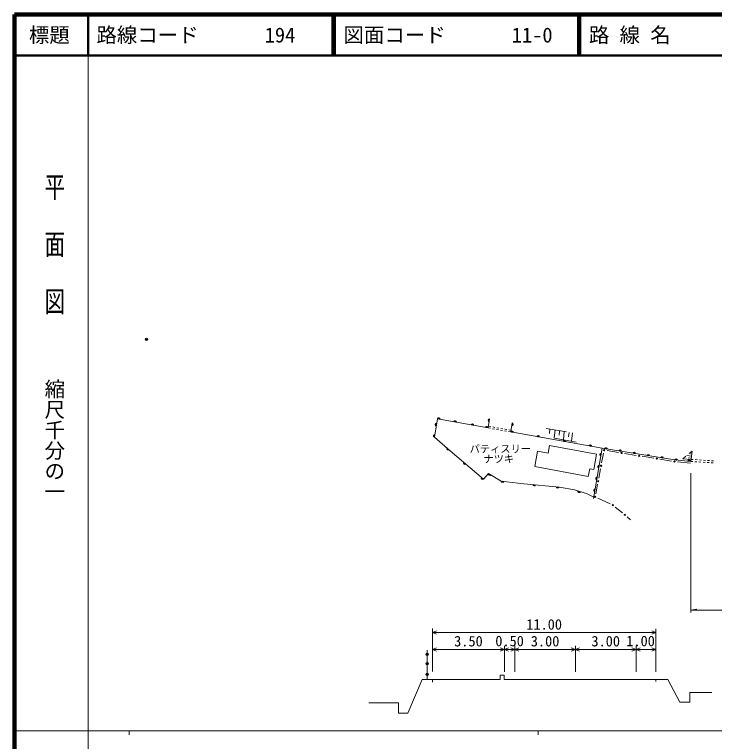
# Model space of a CAD drawing. Units: millimetres on the paper, with parts at other scales. Extents: x 40 to 680, y 20 to 380.
# Drawn here: x 40 to 211.1, y 202.4 to 380 of the extents above; entities that cross this region are included whole.
import ezdxf
from ezdxf.enums import TextEntityAlignment as Align

# ---------------------------------------------------------------- set-up
doc = ezdxf.new("R2010")
doc.units = ezdxf.units.MM
doc.header["$PDMODE"] = 32
doc.header["$PDSIZE"] = 0.5
for name, color, linetype, lineweight in [('M-BGD', 7, 'Continuous', 13), ('M-STR-HTXT', 7, 'Continuous', 13), ('M-TTL', 2, 'Continuous', 140), ('M-TTL-BAND', 7, 'Continuous', 13), ('M-TTL-LINE', 7, 'Continuous', 50)]:
    doc.layers.add(name, color=color, linetype=linetype, lineweight=lineweight)
for name, color, linetype in [('M-BGD-HTXT', 7, 'Continuous'), ('M-OTRS', 6, 'Continuous'), ('M-TTL-TXT', 7, 'Continuous')]:
    doc.layers.add(name, color=color, linetype=linetype)
doc.styles.add('@ＭＳ ゴシック', font='')
doc.styles.add('ＭＳ ゴシック', font='')
doc.styles.get('@ＭＳ ゴシック').set_extended_font_data('@MS Gothic')
doc.styles.get('ＭＳ ゴシック').set_extended_font_data('MS Gothic')

msp = doc.modelspace()

# ---------------------------------------------------------------- linework, layer by layer
at = {"layer": 'M-BGD'}
for p, q in [((155.765, 279.012), (143.368, 281.26)), ((156.099, 281.205), (155.765, 279.012)), ((156.307, 278.915), (155.765, 279.012)), ((156.37, 279.329), (155.829, 279.427)), ((157.291, 278.738), (156.799, 278.826)), ((157.354, 279.152), (156.862, 279.241)), ((158.338, 278.975), (157.846, 279.064)), ((159.323, 278.798), (158.83, 278.887)), ((161.616, 280.246), (161.277, 278.021)), ((169.959, 278.863), (174.933, 278.062)), ((158.275, 278.561), (157.783, 278.649)), ((159.259, 278.384), (158.767, 278.472)), ((160.244, 278.207), (159.752, 278.296)), ((160.307, 278.621), (159.815, 278.71)), ((161.277, 278.021), (160.736, 278.119)), ((161.34, 278.436), (160.799, 278.533)), ((183.624, 274.033), (161.277, 278.021)), ((170.838, 278.721), (170.718, 277.617)), ((172.106, 278.517), (171.886, 276.496)), ((173.225, 278.337), (173.105, 277.232)), ((174.37, 278.152), (174.15, 276.131)), ((175.551, 277.9), (175.431, 276.796)), ((176.389, 277.79), (176.117, 275.763)), ((171.954, 276.488), (177.234, 275.568)), ((183.624, 274.033), (181.501, 261.778)), ((183.624, 274.033), (201.373, 271.177)), ((183.931, 272.837), (183.492, 270.507)), ((187.632, 273.001), (184.811, 273.455)), ((191.934, 272.31), (189.113, 272.763)), ((196.237, 271.618), (193.415, 272.071)), ((204.095, 272.094), (203.358, 271.466)), ((205.433, 272.101), (204.284, 272.245)), ((205.593, 273.37), (204.856, 272.743)), ((205.498, 272.614), (205.195, 272.652)), ((205.593, 273.37), (205.274, 270.832)), ((200.539, 270.926), (197.718, 271.38)), ((205.274, 270.832), (201.373, 271.177)), ((205.209, 270.398), (202.026, 270.73)), ((205.333, 271.329), (203.358, 271.466)), ((205.373, 271.617), (204.619, 271.711)), ((205.777, 270.797), (205.274, 270.832)), ((205.882, 271.291), (205.333, 271.329)), ((206.775, 270.728), (206.276, 270.763)), ((206.88, 271.222), (206.381, 271.257)), ((207.772, 270.659), (207.274, 270.693)), ((207.878, 271.153), (207.379, 271.187)), ((208.77, 270.59), (208.271, 270.624)), ((208.875, 271.084), (208.376, 271.118)), ((209.768, 270.521), (209.269, 270.555)), ((209.873, 271.014), (209.374, 271.049)), ((210.765, 270.451), (210.266, 270.486)), ((210.871, 270.945), (210.372, 270.98)), ((183.215, 269.033), (182.776, 266.703)), ((182.498, 265.229), (182.059, 262.899)), ((182.601, 261.846), (185.56, 260.475)), ((186.819, 259.682), (188.557, 258.248)), ((189.714, 257.294), (190.582, 256.577)), ((140.844, 224.692), (140.844, 217.515)), ((142.154, 217.515), (139.654, 217.515)), ((142.154, 217.515), (142.154, 216.865))]:
    msp.add_line(p, q, dxfattribs=at)
for points in [[(143.368, 281.26), (142.603, 276.74), (146.442, 273.45), (154.618, 266.473), (155.859, 267.873), (158.952, 265.998), (164.453, 265.382), (173.217, 264.528), (176.821, 263.864), (179.792, 263.011), (181.553, 262.081)], [(142.154, 217.515), (158.708, 217.515), (158.708, 218.596), (159.64, 218.596), (159.64, 217.58), (196.724, 217.58)], [(126.62, 211.822), (133.87, 211.822), (133.87, 209.322), (136.12, 209.322), (139.654, 217.515)], [(210.44, 214.362), (205.04, 214.362), (205.04, 212.012), (202.64, 212.012), (199.687, 217.58), (196.724, 217.58), (196.724, 217.042)]]:
    msp.add_lwpolyline(points, dxfattribs=at)
msp.add_lwpolyline([(167.155, 269.557), (167.85, 273.293), (170.406, 272.817), (170.762, 274.734), (182.265, 272.595), (181.57, 268.859), (180.587, 269.042), (180.23, 267.125)], close=True, dxfattribs=at)
for centre, radius in [((184.07, 273.574), 0.15), ((188.373, 272.882), 0.15), ((192.675, 272.191), 0.15), ((196.977, 271.499), 0.15), ((201.28, 270.807), 0.15), ((183.354, 269.77), 0.15), ((182.637, 265.966), 0.15), ((181.921, 262.162), 0.15), ((186.241, 260.16), 0.15), ((189.135, 257.771), 0.15), ((140.844, 223.715), 0.3), ((140.844, 223.715), 0.27), ((140.844, 223.715), 0.24), ((140.844, 223.715), 0.21), ((140.844, 223.715), 0.18), ((140.844, 223.715), 0.15), ((140.844, 223.715), 0.12), ((140.844, 223.715), 0.09), ((140.844, 223.715), 0.06), ((140.844, 223.715), 0.03), ((140.844, 221.415), 0.3), ((140.844, 221.415), 0.27), ((140.844, 221.415), 0.24), ((140.844, 221.415), 0.21), ((140.844, 221.415), 0.18), ((140.844, 221.415), 0.15), ((140.844, 221.415), 0.12), ((140.844, 221.415), 0.09), ((140.844, 221.415), 0.06), ((140.844, 221.415), 0.03), ((140.844, 218.815), 0.3), ((140.844, 218.815), 0.27), ((140.844, 218.815), 0.24), ((140.844, 218.815), 0.21), ((140.844, 218.815), 0.18), ((140.844, 218.815), 0.15), ((140.844, 218.815), 0.12), ((140.844, 218.815), 0.09), ((140.844, 218.815), 0.06), ((140.844, 218.815), 0.03)]:
    msp.add_circle(centre, radius, dxfattribs=at)
for centre, radius, start, end in [((143.702, 281.144), 0.354, 358.52226, 160.92744), ((143.702, 281.144), 0.283, 0.7463, 158.7034), ((143.702, 281.144), 0.212, 4.49263, 154.95708), ((143.702, 281.144), 0.142, 12.20436, 147.24535), ((143.702, 281.144), 0.1, 22.52202, 136.92768), ((147.683, 280.422), 0.354, 358.52226, 160.92744), ((147.683, 280.422), 0.283, 0.7463, 158.7034), ((147.683, 280.422), 0.212, 4.49263, 154.95708), ((156.1, 280.851), 0.354, 90.1409, 252.54607), ((156.1, 280.851), 0.283, 92.36493, 250.32204), ((156.1, 280.851), 0.212, 96.11126, 246.57571), ((156.1, 280.851), 0.142, 103.82299, 238.86398), ((156.1, 280.851), 0.1, 114.14065, 228.54632), ((143.174, 279.789), 0.354, 89.19865, 251.60383), ((143.174, 279.789), 0.283, 91.42269, 249.37979), ((143.174, 279.789), 0.212, 95.16902, 245.63347), ((143.174, 279.789), 0.142, 102.88075, 237.92174), ((143.174, 279.789), 0.1, 113.19841, 227.60407), ((147.683, 280.422), 0.142, 12.20436, 147.24535), ((147.683, 280.422), 0.1, 22.52202, 136.92768), ((151.903, 279.657), 0.354, 358.52226, 160.92744), ((151.903, 279.657), 0.283, 0.7463, 158.7034), ((151.903, 279.657), 0.212, 4.49263, 154.95708), ((151.903, 279.657), 0.142, 12.20436, 147.24535), ((151.903, 279.657), 0.1, 22.52202, 136.92768), ((155.411, 279.021), 0.354, 358.52226, 160.92744), ((155.411, 279.021), 0.283, 0.7463, 158.7034), ((155.411, 279.021), 0.212, 4.49263, 154.95708), ((155.411, 279.021), 0.142, 12.20436, 147.24535), ((155.411, 279.021), 0.1, 22.52202, 136.92768), ((161.509, 279.908), 0.354, 270.14142, 72.5466), ((161.509, 279.908), 0.283, 272.36546, 70.32256), ((161.509, 279.908), 0.212, 276.11179, 66.57623), ((161.509, 279.908), 0.142, 283.82352, 58.86451), ((161.509, 279.908), 0.1, 294.14118, 48.54684), ((142.715, 277.076), 0.354, 89.19865, 251.60383), ((142.715, 277.076), 0.283, 91.42269, 249.37979), ((142.715, 277.076), 0.212, 95.16902, 245.63347), ((142.715, 277.076), 0.142, 102.88075, 237.92174), ((142.715, 277.076), 0.1, 113.19841, 227.60407), ((161.612, 277.906), 0.354, 358.67587, 161.08105), ((161.612, 277.906), 0.283, 0.89991, 158.85701), ((161.612, 277.906), 0.212, 4.64623, 155.11068), ((161.612, 277.906), 0.142, 12.35796, 147.39895), ((161.612, 277.906), 0.1, 22.67563, 137.08129), ((167.978, 276.77), 0.354, 358.67587, 161.08105), ((167.978, 276.77), 0.283, 0.89991, 158.85701), ((167.978, 276.77), 0.212, 4.64623, 155.11068), ((167.978, 276.77), 0.142, 12.35796, 147.39895), ((167.978, 276.77), 0.1, 22.67563, 137.08129), ((174.344, 275.634), 0.354, 358.67587, 161.08105), ((174.344, 275.634), 0.283, 0.89991, 158.85701), ((174.344, 275.634), 0.212, 4.64623, 155.11068), ((174.344, 275.634), 0.142, 12.35796, 147.39895), ((174.344, 275.634), 0.1, 22.67563, 137.08129), ((145.966, 273.933), 0.354, 147.80012, 310.2053), ((145.966, 273.933), 0.283, 150.02416, 307.98126), ((145.966, 273.933), 0.212, 153.77048, 304.23493), ((145.966, 273.933), 0.142, 161.48221, 296.5232), ((145.966, 273.933), 0.1, 171.79987, 286.20554), ((180.709, 274.498), 0.354, 358.67587, 161.08105), ((180.709, 274.498), 0.283, 0.89991, 158.85701), ((180.709, 274.498), 0.212, 4.64623, 155.11068), ((180.709, 274.498), 0.142, 12.35796, 147.39895), ((180.709, 274.498), 0.1, 22.67563, 137.08129), ((184.603, 273.82), 0.354, 359.65783, 162.06301), ((184.603, 273.82), 0.283, 1.88187, 159.83897), ((184.603, 273.82), 0.212, 5.6282, 156.09265), ((184.603, 273.82), 0.142, 13.33993, 148.38092), ((184.603, 273.82), 0.1, 23.65759, 138.06325), ((188.024, 273.27), 0.354, 359.65783, 162.06301), ((188.024, 273.27), 0.283, 1.88187, 159.83897), ((183.406, 272.455), 0.354, 88.96818, 251.37336), ((183.406, 272.455), 0.283, 91.19222, 249.14932), ((183.406, 272.455), 0.212, 94.93855, 245.403), ((183.406, 272.455), 0.142, 102.65028, 237.69127), ((183.406, 272.455), 0.1, 112.96794, 227.3736), ((188.024, 273.27), 0.212, 5.6282, 156.09265), ((188.024, 273.27), 0.142, 13.33993, 148.38092), ((188.024, 273.27), 0.1, 23.65759, 138.06325), ((191.446, 272.719), 0.354, 359.65783, 162.06301), ((191.446, 272.719), 0.283, 1.88187, 159.83897), ((191.446, 272.719), 0.212, 5.6282, 156.09265), ((191.446, 272.719), 0.142, 13.33993, 148.38092), ((191.446, 272.719), 0.1, 23.65759, 138.06325), ((194.867, 272.169), 0.354, 359.65783, 162.06301), ((194.867, 272.169), 0.283, 1.88187, 159.83897), ((194.867, 272.169), 0.212, 5.6282, 156.09265), ((194.867, 272.169), 0.142, 13.33993, 148.38092), ((194.867, 272.169), 0.1, 23.65759, 138.06325), ((198.288, 271.619), 0.354, 359.65783, 162.06301), ((198.288, 271.619), 0.283, 1.88187, 159.83897), ((198.288, 271.619), 0.212, 5.6282, 156.09265), ((198.288, 271.619), 0.142, 13.33993, 148.38092), ((198.288, 271.619), 0.1, 23.65759, 138.06325), ((150.055, 270.442), 0.354, 147.91821, 310.32338), ((150.055, 270.442), 0.283, 150.14225, 308.09935), ((150.055, 270.442), 0.212, 153.88857, 304.35302), ((150.055, 270.442), 0.142, 161.6003, 296.64129), ((150.055, 270.442), 0.1, 171.91796, 286.32363), ((201.717, 271.092), 0.354, 3.74307, 166.14825), ((201.717, 271.092), 0.283, 5.96711, 163.92421), ((201.717, 271.092), 0.212, 9.71344, 160.17789), ((201.717, 271.092), 0.142, 17.42517, 152.46616), ((201.717, 271.092), 0.1, 27.74283, 142.1485), ((204.921, 270.809), 0.354, 3.74307, 166.14825), ((204.921, 270.809), 0.283, 5.96711, 163.92421), ((204.921, 270.809), 0.212, 9.71344, 160.17789), ((204.921, 270.809), 0.142, 17.42517, 152.46616), ((204.921, 270.809), 0.1, 27.74283, 142.1485), ((182.906, 269.574), 0.354, 88.96818, 251.37336), ((182.906, 269.574), 0.283, 91.19222, 249.14932), ((182.906, 269.574), 0.212, 94.93855, 245.403), ((182.906, 269.574), 0.142, 102.65028, 237.69127), ((182.906, 269.574), 0.1, 112.96794, 227.3736), ((154.389, 266.743), 0.354, 147.91965, 310.32482), ((154.389, 266.743), 0.283, 150.14368, 308.10079), ((154.389, 266.743), 0.212, 153.89001, 304.35446), ((154.389, 266.743), 0.142, 161.60174, 296.64273), ((154.389, 266.743), 0.1, 171.9194, 286.32507), ((156.186, 267.737), 0.354, 157.58018, 319.98536), ((156.186, 267.737), 0.283, 159.80422, 317.76132), ((156.186, 267.737), 0.212, 163.55054, 314.01499), ((156.186, 267.737), 0.142, 171.26227, 306.30326), ((156.186, 267.737), 0.1, 181.57994, 295.9856), ((182.407, 266.692), 0.354, 88.96818, 251.37336), ((182.407, 266.692), 0.283, 91.19222, 249.14932), ((182.407, 266.692), 0.212, 94.93855, 245.403), ((182.407, 266.692), 0.142, 102.65028, 237.69127), ((182.407, 266.692), 0.1, 112.96794, 227.3736), ((159.306, 266.013), 0.354, 182.40301, 344.80819), ((159.306, 266.013), 0.283, 184.62705, 342.58415), ((159.306, 266.013), 0.212, 188.37338, 338.83783), ((159.306, 266.013), 0.142, 196.08511, 331.1261), ((159.306, 266.013), 0.1, 206.40277, 320.80843), ((167.006, 265.187), 0.354, 183.2352, 345.64038), ((167.006, 265.187), 0.283, 185.45924, 343.41634), ((167.006, 265.187), 0.212, 189.20556, 339.67001), ((167.006, 265.187), 0.142, 196.91729, 331.95828), ((167.006, 265.187), 0.1, 207.23496, 321.64062), ((172.697, 264.633), 0.354, 183.2352, 345.64038), ((172.697, 264.633), 0.283, 185.45924, 343.41634), ((172.697, 264.633), 0.212, 189.20556, 339.67001), ((172.697, 264.633), 0.142, 196.91729, 331.95828), ((172.697, 264.633), 0.1, 207.23496, 321.64062), ((178.008, 263.579), 0.354, 172.77154, 335.17672), ((178.008, 263.579), 0.283, 174.99558, 332.95268), ((178.008, 263.579), 0.212, 178.74191, 329.20636), ((178.008, 263.579), 0.142, 186.45364, 321.49463), ((178.008, 263.579), 0.1, 196.7713, 311.17696), ((181.908, 263.811), 0.354, 88.96818, 251.37336), ((181.908, 263.811), 0.283, 91.19222, 249.14932), ((181.908, 263.811), 0.212, 94.93855, 245.403), ((181.908, 263.811), 0.142, 102.65028, 237.69127), ((181.908, 263.811), 0.1, 112.96794, 227.3736)]:
    msp.add_arc(centre, radius, start, end, dxfattribs=at)
at = {"layer": 'M-OTRS'}
msp.add_point((72.25, 300.647), dxfattribs=at)
at = {"layer": 'M-STR-HTXT'}
for p, q in [((205.274, 267.939), (205.274, 233.939)), ((205.274, 234.466), (206.774, 234.716)), ((205.274, 234.466), (240.949, 234.466)), ((142.154, 219.504), (142.154, 230.004)), ((142.154, 229.022), (143.154, 229.422)), ((196.724, 229.022), (195.724, 229.422)), ((196.724, 229.959), (196.724, 219.459)), ((142.154, 229.022), (196.724, 229.022)), ((142.154, 229.022), (143.154, 228.622)), ((196.724, 229.022), (195.724, 228.622)), ((159.724, 225.788), (159.724, 219.44)), ((162.264, 225.788), (162.264, 219.44)), ((177.081, 225.788), (177.081, 219.44)), ((191.898, 225.788), (191.898, 219.439)), ((142.154, 224.861), (143.154, 225.261)), ((142.154, 224.861), (143.154, 224.461)), ((142.154, 224.861), (159.724, 224.861)), ((159.724, 224.861), (158.724, 225.261)), ((159.724, 224.861), (158.724, 224.461)), ((159.724, 224.861), (160.724, 225.261)), ((159.724, 224.861), (162.264, 224.861)), ((159.724, 224.861), (160.724, 224.461)), ((162.264, 224.861), (161.264, 225.261)), ((162.264, 224.861), (161.264, 224.461)), ((162.264, 224.861), (163.264, 225.261)), ((162.264, 224.861), (163.264, 224.461)), ((162.264, 224.861), (177.081, 224.861)), ((177.081, 224.861), (176.081, 225.261)), ((177.081, 224.861), (176.081, 224.461)), ((177.081, 224.861), (178.081, 225.261)), ((177.081, 224.861), (178.081, 224.461)), ((177.081, 224.861), (191.898, 224.86)), ((191.898, 224.861), (190.898, 225.261)), ((191.898, 224.861), (190.898, 224.461)), ((191.898, 224.861), (192.898, 225.261)), ((191.898, 224.861), (196.724, 224.861)), ((191.898, 224.861), (192.898, 224.461)), ((196.724, 224.861), (195.724, 225.261)), ((196.724, 224.861), (195.724, 224.461))]:
    msp.add_line(p, q, dxfattribs=at)
at = {"layer": 'M-TTL'}
for p, q in [((40, 380), (40, 20)), ((680, 380), (40, 380))]:
    msp.add_line(p, q, dxfattribs=at)
at = {"layer": 'M-TTL-BAND'}
for p, q in [((58, 370), (58, 20)), ((40, 205), (579, 205)), ((68, 205), (68, 204)), ((168, 205), (168, 204))]:
    msp.add_line(p, q, dxfattribs=at)
at = {"layer": 'M-TTL-LINE'}
for p, q in [((58, 380), (58, 370)), ((117.75, 380), (117.75, 370)), ((118.25, 380), (118.25, 370)), ((177.75, 380), (177.75, 370)), ((178.25, 380), (178.25, 370)), ((40, 370), (680, 370))]:
    msp.add_line(p, q, dxfattribs=at)

# ---------------------------------------------------------------- texts
at = {"layer": 'M-BGD-HTXT', "style": 'ＭＳ ゴシック'}
for s, p in [('パティスリー', (158.728, 272.415)), ('ナツキ', (158.358, 269.964))]:
    msp.add_text(s, height=1.833, dxfattribs=at).set_placement(p, align=Align.BOTTOM_CENTER)
at = {"layer": 'M-STR-HTXT', "style": 'ＭＳ ゴシック'}
for s, p in [('11.00', (169.439, 228.958)), ('3.50', (150.939, 224.861)), ('0.50', (160.994, 224.903)), ('3.00', (169.673, 224.861)), ('3.00', (184.489, 224.861)), ('1.00', (193.007, 224.903))]:
    msp.add_text(s, height=2.566, dxfattribs=at).set_placement(p, align=Align.BOTTOM_CENTER)
at = {"layer": 'M-TTL-BAND', "style": '@ＭＳ ゴシック', "width": 1.4}
msp.add_text('平  面  図', height=3.666, rotation=270, dxfattribs=at).set_placement((49.777, 306.475), align=Align.MIDDLE_RIGHT)
at = {"layer": 'M-TTL-BAND', "style": '@ＭＳ ゴシック'}
msp.add_text('縮尺千分の一', height=3.666, rotation=270, dxfattribs=at).set_placement((49.777, 261.03), align=Align.MIDDLE_RIGHT)
at = {"layer": 'M-TTL-TXT', "style": 'ＭＳ ゴシック'}
msp.add_text('標題', height=3.666, dxfattribs=at).set_placement((48.5, 375), align=Align.MIDDLE_CENTER)
for s, p in [('路線コード', (60, 375)), ('194', (101.142, 375)), ('図面コード', (120.38, 375)), ('11-0', (161.521, 375)), ('路 線 名', (180.38, 375))]:
    msp.add_text(s, height=3.666, dxfattribs=at).set_placement(p, align=Align.MIDDLE_LEFT)

doc.saveas('drawing.dxf')
